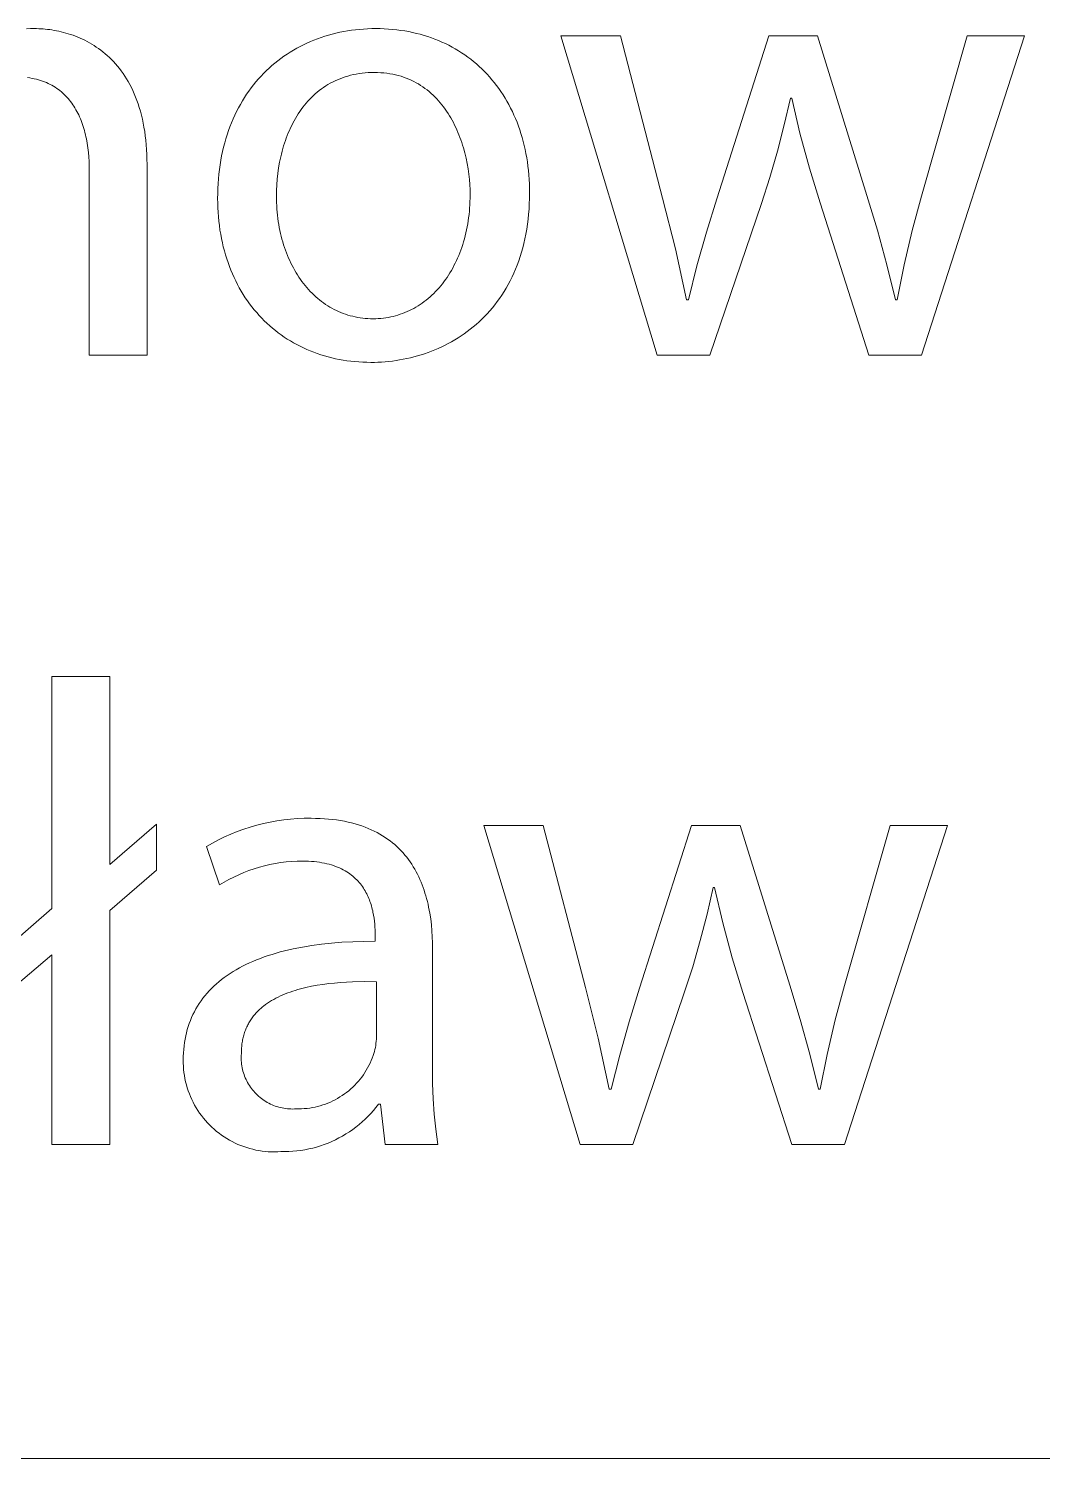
# Model space of a CAD drawing. Header units: millimetres. Extents: x -658 to 2773, y 81 to 2478.
# Drawn here: x 2138.3 to 2191.1, y 81.4 to 155.9 of the extents above; entities that cross this region are included whole.
import ezdxf

# ---------------------------------------------------------------- set-up
doc = ezdxf.new("R2010")
doc.units = ezdxf.units.MM
doc.header["$MEASUREMENT"] = 0
doc.layers.add('Domyślny', color=7, linetype='Continuous', true_color=0x000000)

msp = doc.modelspace()

# ---------------------------------------------------------------- linework, layer by layer
at = {"layer": 'Domyślny', "color": 18, "lineweight": 15, "true_color": 0x000000}
for p, q in [((2138.162, 155.885), (2138.369, 155.89)), ((2138.369, 155.89), (2138.577, 155.888)), ((2138.577, 155.888), (2138.686, 155.887)), ((2138.686, 155.887), (2138.796, 155.884)), ((2138.796, 155.884), (2138.908, 155.879)), ((2138.908, 155.879), (2139.021, 155.871)), ((2139.021, 155.871), (2139.136, 155.861)), ((2139.136, 155.861), (2139.252, 155.849)), ((2139.252, 155.849), (2139.37, 155.835)), ((2139.37, 155.835), (2139.488, 155.817)), ((2139.488, 155.817), (2139.608, 155.798)), ((2139.608, 155.798), (2139.728, 155.776)), ((2139.728, 155.776), (2139.849, 155.751)), ((2139.849, 155.751), (2139.971, 155.723)), ((2139.971, 155.723), (2140.093, 155.692)), ((2140.093, 155.692), (2140.215, 155.659)), ((2154.281, 155.653), (2154.48, 155.698)), ((2154.48, 155.698), (2154.681, 155.738)), ((2154.681, 155.738), (2154.884, 155.773)), ((2154.884, 155.773), (2155.089, 155.804)), ((2155.089, 155.804), (2155.296, 155.83)), ((2155.296, 155.83), (2155.504, 155.851)), ((2155.504, 155.851), (2155.714, 155.868)), ((2155.714, 155.868), (2155.926, 155.88)), ((2155.926, 155.88), (2156.139, 155.887)), ((2156.139, 155.887), (2156.353, 155.889)), ((2156.353, 155.889), (2156.576, 155.887)), ((2156.576, 155.887), (2156.797, 155.879)), ((2156.797, 155.879), (2157.015, 155.866)), ((2157.015, 155.866), (2157.23, 155.849)), ((2157.23, 155.849), (2157.444, 155.826)), ((2157.444, 155.826), (2157.654, 155.799)), ((2157.654, 155.799), (2157.863, 155.767)), ((2157.863, 155.767), (2158.069, 155.73)), ((2158.069, 155.73), (2158.272, 155.688)), ((2158.272, 155.688), (2158.472, 155.642)), ((2140.215, 155.659), (2140.338, 155.623)), ((2140.338, 155.623), (2140.461, 155.583)), ((2140.461, 155.583), (2140.585, 155.541)), ((2140.585, 155.541), (2140.708, 155.495)), ((2140.708, 155.495), (2140.831, 155.446)), ((2140.831, 155.446), (2140.954, 155.394)), ((2140.954, 155.394), (2141.076, 155.338)), ((2141.076, 155.338), (2141.198, 155.279)), ((2141.198, 155.279), (2141.32, 155.217)), ((2141.32, 155.217), (2141.44, 155.151)), ((2141.44, 155.151), (2141.56, 155.081)), ((2141.56, 155.081), (2141.679, 155.008)), ((2141.679, 155.008), (2141.797, 154.93)), ((2141.797, 154.93), (2141.914, 154.849)), ((2152.234, 154.868), (2152.408, 154.961)), ((2152.408, 154.961), (2152.585, 155.05)), ((2152.585, 155.05), (2152.764, 155.135)), ((2152.764, 155.135), (2152.945, 155.216)), ((2152.945, 155.216), (2153.129, 155.292)), ((2153.129, 155.292), (2153.315, 155.363)), ((2153.315, 155.363), (2153.504, 155.43)), ((2153.504, 155.43), (2153.695, 155.493)), ((2153.695, 155.493), (2153.888, 155.551)), ((2153.888, 155.551), (2154.083, 155.604)), ((2154.083, 155.604), (2154.281, 155.653)), ((2158.472, 155.642), (2158.67, 155.591)), ((2158.67, 155.591), (2158.866, 155.535)), ((2158.866, 155.535), (2159.058, 155.475)), ((2159.058, 155.475), (2159.248, 155.41)), ((2159.248, 155.41), (2159.435, 155.341)), ((2159.435, 155.341), (2159.619, 155.267)), ((2159.619, 155.267), (2159.8, 155.189)), ((2159.8, 155.189), (2159.979, 155.106)), ((2159.979, 155.106), (2160.154, 155.02)), ((2160.154, 155.02), (2160.327, 154.929)), ((2160.327, 154.929), (2160.496, 154.833)), ((2171.015, 138.885), (2166, 155.506)), ((2166, 155.506), (2169.095, 155.506)), ((2169.095, 155.506), (2171.289, 147.053)), ((2174.11, 147.03), (2176.818, 155.506)), ((2176.818, 155.506), (2179.354, 155.506)), ((2179.354, 155.506), (2181.936, 147.19)), ((2184.78, 147.167), (2187.156, 155.506)), ((2190.149, 155.506), (2184.78, 138.885)), ((2187.156, 155.506), (2190.149, 155.506)), ((2141.914, 154.849), (2142.03, 154.764)), ((2142.03, 154.764), (2142.144, 154.676)), ((2142.144, 154.676), (2142.257, 154.583)), ((2142.257, 154.583), (2142.368, 154.486)), ((2142.368, 154.486), (2142.478, 154.385)), ((2142.478, 154.385), (2142.586, 154.279)), ((2142.586, 154.279), (2142.692, 154.169)), ((2151.096, 154.093), (2151.25, 154.217)), ((2151.25, 154.217), (2151.407, 154.336)), ((2151.407, 154.336), (2151.567, 154.451)), ((2151.567, 154.451), (2151.729, 154.561)), ((2151.729, 154.561), (2151.895, 154.668)), ((2151.895, 154.668), (2152.063, 154.77)), ((2152.063, 154.77), (2152.234, 154.868)), ((2160.496, 154.833), (2160.662, 154.734)), ((2160.662, 154.734), (2160.826, 154.63)), ((2160.826, 154.63), (2160.986, 154.522)), ((2160.986, 154.522), (2161.143, 154.41)), ((2161.143, 154.41), (2161.296, 154.295)), ((2161.296, 154.295), (2161.447, 154.175)), ((2142.692, 154.169), (2142.795, 154.055)), ((2142.795, 154.055), (2142.897, 153.937)), ((2142.897, 153.937), (2142.997, 153.814)), ((2142.997, 153.814), (2143.094, 153.686)), ((2143.094, 153.686), (2143.189, 153.554)), ((2143.189, 153.554), (2143.281, 153.417)), ((2150.376, 153.415), (2150.513, 153.559)), ((2150.513, 153.559), (2150.654, 153.699)), ((2150.654, 153.699), (2150.798, 153.834)), ((2150.798, 153.834), (2150.946, 153.966)), ((2150.946, 153.966), (2151.096, 154.093)), ((2155.042, 153.457), (2154.9, 153.419)), ((2155.187, 153.491), (2155.042, 153.457)), ((2155.335, 153.52), (2155.187, 153.491)), ((2155.486, 153.546), (2155.335, 153.52)), ((2155.64, 153.567), (2155.486, 153.546)), ((2155.797, 153.583), (2155.64, 153.567)), ((2155.957, 153.595), (2155.797, 153.583)), ((2156.119, 153.602), (2155.957, 153.595)), ((2156.285, 153.604), (2156.119, 153.602)), ((2156.451, 153.602), (2156.285, 153.604)), ((2156.614, 153.594), (2156.451, 153.602)), ((2156.774, 153.581), (2156.614, 153.594)), ((2156.93, 153.564), (2156.774, 153.581)), ((2157.084, 153.541), (2156.93, 153.564)), ((2157.234, 153.514), (2157.084, 153.541)), ((2157.381, 153.482), (2157.234, 153.514)), ((2157.526, 153.446), (2157.381, 153.482)), ((2157.667, 153.405), (2157.526, 153.446)), ((2161.447, 154.175), (2161.594, 154.051)), ((2161.594, 154.051), (2161.737, 153.923)), ((2161.737, 153.923), (2161.878, 153.792)), ((2161.878, 153.792), (2162.015, 153.656)), ((2162.015, 153.656), (2162.148, 153.517)), ((2162.148, 153.517), (2162.278, 153.374)), ((2138.335, 153.317), (2138.217, 153.335)), ((2138.452, 153.297), (2138.335, 153.317)), ((2138.565, 153.274), (2138.452, 153.297)), ((2138.676, 153.248), (2138.565, 153.274)), ((2138.785, 153.218), (2138.676, 153.248)), ((2138.891, 153.186), (2138.785, 153.218)), ((2138.995, 153.151), (2138.891, 153.186)), ((2139.096, 153.114), (2138.995, 153.151)), ((2139.195, 153.074), (2139.096, 153.114)), ((2139.291, 153.03), (2139.195, 153.074)), ((2139.385, 152.985), (2139.291, 153.03)), ((2139.476, 152.936), (2139.385, 152.985)), ((2139.565, 152.886), (2139.476, 152.936)), ((2139.652, 152.832), (2139.565, 152.886)), ((2139.737, 152.776), (2139.652, 152.832)), ((2139.819, 152.718), (2139.737, 152.776)), ((2139.898, 152.657), (2139.819, 152.718)), ((2143.281, 153.417), (2143.37, 153.276)), ((2143.37, 153.276), (2143.457, 153.129)), ((2143.457, 153.129), (2143.541, 152.978)), ((2143.541, 152.978), (2143.621, 152.821)), ((2143.621, 152.821), (2143.699, 152.66)), ((2149.741, 152.635), (2149.86, 152.799)), ((2149.86, 152.799), (2149.984, 152.959)), ((2149.984, 152.959), (2150.111, 153.115)), ((2150.111, 153.115), (2150.241, 153.267)), ((2150.241, 153.267), (2150.376, 153.415)), ((2153.521, 152.745), (2153.413, 152.663)), ((2153.633, 152.824), (2153.521, 152.745)), ((2153.747, 152.9), (2153.633, 152.824)), ((2153.864, 152.972), (2153.747, 152.9)), ((2153.983, 153.041), (2153.864, 152.972)), ((2154.106, 153.106), (2153.983, 153.041)), ((2154.231, 153.168), (2154.106, 153.106)), ((2154.359, 153.226), (2154.231, 153.168)), ((2154.49, 153.28), (2154.359, 153.226)), ((2154.624, 153.33), (2154.49, 153.28)), ((2154.76, 153.376), (2154.624, 153.33)), ((2154.9, 153.419), (2154.76, 153.376)), ((2157.805, 153.36), (2157.667, 153.405)), ((2157.94, 153.31), (2157.805, 153.36)), ((2158.072, 153.257), (2157.94, 153.31)), ((2158.202, 153.199), (2158.072, 153.257)), ((2158.328, 153.138), (2158.202, 153.199)), ((2158.451, 153.073), (2158.328, 153.138)), ((2158.572, 153.004), (2158.451, 153.073)), ((2158.689, 152.931), (2158.572, 153.004)), ((2158.804, 152.855), (2158.689, 152.931)), ((2158.916, 152.775), (2158.804, 152.855)), ((2159.025, 152.692), (2158.916, 152.775)), ((2159.131, 152.606), (2159.025, 152.692)), ((2162.278, 153.374), (2162.405, 153.228)), ((2162.405, 153.228), (2162.527, 153.078)), ((2162.527, 153.078), (2162.647, 152.924)), ((2162.647, 152.924), (2162.762, 152.767)), ((2162.762, 152.767), (2162.874, 152.606)), ((2139.976, 152.594), (2139.898, 152.657)), ((2140.051, 152.528), (2139.976, 152.594)), ((2140.124, 152.461), (2140.051, 152.528)), ((2140.195, 152.391), (2140.124, 152.461)), ((2140.264, 152.318), (2140.195, 152.391)), ((2140.33, 152.244), (2140.264, 152.318)), ((2140.395, 152.167), (2140.33, 152.244)), ((2140.457, 152.089), (2140.395, 152.167)), ((2140.517, 152.008), (2140.457, 152.089)), ((2140.575, 151.925), (2140.517, 152.008)), ((2143.699, 152.66), (2143.774, 152.493)), ((2143.774, 152.493), (2143.845, 152.322)), ((2143.845, 152.322), (2143.912, 152.145)), ((2143.912, 152.145), (2143.976, 151.962)), ((2143.976, 151.962), (2144.037, 151.775)), ((2149.299, 151.939), (2149.404, 152.119)), ((2149.404, 152.119), (2149.512, 152.295)), ((2149.512, 152.295), (2149.624, 152.467)), ((2149.624, 152.467), (2149.741, 152.635)), ((2152.728, 152.002), (2152.641, 151.897)), ((2152.818, 152.105), (2152.728, 152.002)), ((2152.91, 152.205), (2152.818, 152.105)), ((2153.005, 152.303), (2152.91, 152.205)), ((2153.103, 152.397), (2153.005, 152.303)), ((2153.203, 152.489), (2153.103, 152.397)), ((2153.307, 152.577), (2153.203, 152.489)), ((2153.413, 152.663), (2153.307, 152.577)), ((2159.234, 152.516), (2159.131, 152.606)), ((2159.334, 152.424), (2159.234, 152.516)), ((2159.432, 152.328), (2159.334, 152.424)), ((2159.527, 152.23), (2159.432, 152.328)), ((2159.619, 152.129), (2159.527, 152.23)), ((2159.709, 152.026), (2159.619, 152.129)), ((2159.796, 151.919), (2159.709, 152.026)), ((2162.874, 152.606), (2162.982, 152.442)), ((2162.982, 152.442), (2163.087, 152.274)), ((2163.087, 152.274), (2163.187, 152.103)), ((2163.187, 152.103), (2163.284, 151.929)), ((2177.949, 152.274), (2177.631, 150.884)), ((2178.017, 152.274), (2177.949, 152.274)), ((2178.448, 150.437), (2178.017, 152.274)), ((2140.631, 151.841), (2140.575, 151.925)), ((2140.684, 151.754), (2140.631, 151.841)), ((2140.736, 151.666), (2140.684, 151.754)), ((2140.786, 151.575), (2140.736, 151.666)), ((2140.834, 151.483), (2140.786, 151.575)), ((2140.879, 151.389), (2140.834, 151.483)), ((2140.923, 151.294), (2140.879, 151.389)), ((2140.965, 151.197), (2140.923, 151.294)), ((2144.037, 151.775), (2144.093, 151.582)), ((2144.093, 151.582), (2144.146, 151.383)), ((2144.146, 151.383), (2144.195, 151.179)), ((2148.922, 151.182), (2149.01, 151.377)), ((2149.01, 151.377), (2149.102, 151.568)), ((2149.102, 151.568), (2149.199, 151.756)), ((2149.199, 151.756), (2149.299, 151.939)), ((2152.173, 151.213), (2152.104, 151.091)), ((2152.245, 151.333), (2152.173, 151.213)), ((2152.319, 151.45), (2152.245, 151.333)), ((2152.395, 151.565), (2152.319, 151.45)), ((2152.474, 151.678), (2152.395, 151.565)), ((2152.556, 151.789), (2152.474, 151.678)), ((2152.641, 151.897), (2152.556, 151.789)), ((2159.88, 151.811), (2159.796, 151.919)), ((2159.961, 151.7), (2159.88, 151.811)), ((2160.04, 151.586), (2159.961, 151.7)), ((2160.116, 151.471), (2160.04, 151.586)), ((2160.19, 151.354), (2160.116, 151.471)), ((2160.261, 151.234), (2160.19, 151.354)), ((2160.329, 151.113), (2160.261, 151.234)), ((2163.284, 151.929), (2163.377, 151.751)), ((2163.377, 151.751), (2163.466, 151.57)), ((2163.466, 151.57), (2163.551, 151.386)), ((2163.551, 151.386), (2163.632, 151.198)), ((2141.005, 151.098), (2140.965, 151.197)), ((2141.043, 150.997), (2141.005, 151.098)), ((2141.079, 150.895), (2141.043, 150.997)), ((2141.113, 150.791), (2141.079, 150.895)), ((2141.145, 150.686), (2141.113, 150.791)), ((2141.176, 150.58), (2141.145, 150.686)), ((2141.205, 150.472), (2141.176, 150.58)), ((2141.231, 150.363), (2141.205, 150.472)), ((2144.195, 151.179), (2144.239, 150.969)), ((2144.239, 150.969), (2144.28, 150.754)), ((2144.28, 150.754), (2144.316, 150.533)), ((2144.316, 150.533), (2144.347, 150.306)), ((2148.612, 150.364), (2148.683, 150.574)), ((2148.683, 150.574), (2148.758, 150.781)), ((2148.758, 150.781), (2148.838, 150.983)), ((2148.838, 150.983), (2148.922, 151.182)), ((2151.798, 150.455), (2151.745, 150.322)), ((2151.854, 150.586), (2151.798, 150.455)), ((2151.913, 150.715), (2151.854, 150.586)), ((2151.974, 150.842), (2151.913, 150.715)), ((2152.038, 150.968), (2151.974, 150.842)), ((2152.104, 151.091), (2152.038, 150.968)), ((2160.395, 150.99), (2160.329, 151.113)), ((2160.458, 150.865), (2160.395, 150.99)), ((2160.519, 150.739), (2160.458, 150.865)), ((2160.577, 150.611), (2160.519, 150.739)), ((2160.633, 150.482), (2160.577, 150.611)), ((2160.686, 150.351), (2160.633, 150.482)), ((2163.632, 151.198), (2163.709, 151.008)), ((2163.709, 151.008), (2163.782, 150.814)), ((2163.782, 150.814), (2163.85, 150.618)), ((2163.85, 150.618), (2163.915, 150.418)), ((2177.631, 150.884), (2177.273, 149.505)), ((2141.257, 150.252), (2141.231, 150.363)), ((2141.28, 150.14), (2141.257, 150.252)), ((2141.321, 149.913), (2141.28, 150.14)), ((2141.356, 149.681), (2141.321, 149.913)), ((2144.347, 150.306), (2144.374, 150.073)), ((2144.374, 150.073), (2144.397, 149.834)), ((2144.397, 149.834), (2144.414, 149.589)), ((2148.374, 149.488), (2148.426, 149.712)), ((2148.426, 149.712), (2148.484, 149.933)), ((2148.484, 149.933), (2148.545, 150.151)), ((2148.545, 150.151), (2148.612, 150.364)), ((2151.555, 149.778), (2151.514, 149.639)), ((2151.599, 149.916), (2151.555, 149.778)), ((2151.645, 150.053), (2151.599, 149.916)), ((2151.694, 150.188), (2151.645, 150.053)), ((2151.745, 150.322), (2151.694, 150.188)), ((2160.736, 150.22), (2160.686, 150.351)), ((2160.785, 150.087), (2160.736, 150.22)), ((2160.831, 149.954), (2160.785, 150.087)), ((2160.874, 149.819), (2160.831, 149.954)), ((2160.915, 149.684), (2160.874, 149.819)), ((2163.915, 150.418), (2163.975, 150.216)), ((2163.975, 150.216), (2164.032, 150.01)), ((2164.032, 150.01), (2164.084, 149.802)), ((2164.084, 149.802), (2164.131, 149.591)), ((2178.939, 148.616), (2178.448, 150.437)), ((2141.384, 149.444), (2141.356, 149.681)), ((2141.406, 149.204), (2141.384, 149.444)), ((2141.421, 148.96), (2141.406, 149.204)), ((2144.414, 149.589), (2144.427, 149.338)), ((2144.427, 149.338), (2144.435, 149.08)), ((2144.435, 149.08), (2144.437, 148.817)), ((2148.244, 148.792), (2148.283, 149.028)), ((2148.283, 149.028), (2148.326, 149.259)), ((2148.326, 149.259), (2148.374, 149.488)), ((2151.405, 149.214), (2151.344, 148.927)), ((2151.439, 149.357), (2151.405, 149.214)), ((2151.475, 149.498), (2151.439, 149.357)), ((2151.514, 149.639), (2151.475, 149.498)), ((2160.99, 149.412), (2160.915, 149.684)), ((2161.056, 149.137), (2160.99, 149.412)), ((2161.112, 148.862), (2161.056, 149.137)), ((2164.131, 149.591), (2164.174, 149.377)), ((2164.174, 149.377), (2164.213, 149.16)), ((2164.213, 149.16), (2164.248, 148.941)), ((2177.273, 149.505), (2176.876, 148.136)), ((2141.43, 148.713), (2141.421, 148.96)), ((2141.433, 148.463), (2141.43, 148.713)), ((2141.433, 138.878), (2141.433, 148.463)), ((2144.437, 148.817), (2144.437, 138.878)), ((2148.159, 148.065), (2148.182, 148.311)), ((2148.182, 148.311), (2148.211, 148.553)), ((2148.211, 148.553), (2148.244, 148.792)), ((2151.252, 148.344), (2151.22, 148.049)), ((2151.293, 148.636), (2151.252, 148.344)), ((2151.344, 148.927), (2151.293, 148.636)), ((2161.16, 148.586), (2161.112, 148.862)), ((2161.198, 148.311), (2161.16, 148.586)), ((2161.228, 148.037), (2161.198, 148.311)), ((2164.248, 148.941), (2164.278, 148.719)), ((2164.278, 148.719), (2164.303, 148.494)), ((2164.303, 148.494), (2164.324, 148.267)), ((2164.324, 148.267), (2164.34, 148.037)), ((2179.491, 146.813), (2178.939, 148.616)), ((2148.12, 147.307), (2148.128, 147.563)), ((2148.128, 147.563), (2148.141, 147.816)), ((2148.141, 147.816), (2148.159, 148.065)), ((2151.197, 147.753), (2151.183, 147.457)), ((2151.22, 148.049), (2151.197, 147.753)), ((2161.249, 147.765), (2161.228, 148.037)), ((2161.262, 147.496), (2161.249, 147.765)), ((2161.266, 147.23), (2161.262, 147.496)), ((2164.34, 148.037), (2164.352, 147.805)), ((2164.352, 147.805), (2164.359, 147.57)), ((2164.359, 147.57), (2164.361, 147.333)), ((2176.876, 148.136), (2176.441, 146.779)), ((2148.117, 147.047), (2148.12, 147.307)), ((2148.12, 146.803), (2148.117, 147.047)), ((2148.127, 146.561), (2148.12, 146.803)), ((2151.183, 147.457), (2151.179, 147.161)), ((2151.179, 147.161), (2151.18, 146.992)), ((2151.18, 146.992), (2151.185, 146.823)), ((2151.185, 146.823), (2151.192, 146.657)), ((2161.251, 146.71), (2161.259, 146.882)), ((2161.259, 146.882), (2161.264, 147.055)), ((2161.264, 147.055), (2161.266, 147.23)), ((2164.349, 146.767), (2164.334, 146.491)), ((2164.358, 147.047), (2164.349, 146.767)), ((2164.361, 147.333), (2164.358, 147.047)), ((2171.289, 147.053), (2171.957, 144.419)), ((2173.574, 145.287), (2174.11, 147.03)), ((2176.441, 146.779), (2173.756, 138.885)), ((2182.038, 138.885), (2179.491, 146.813)), ((2181.936, 147.19), (2182.48, 145.395)), ((2184.298, 145.38), (2184.78, 147.167)), ((2148.14, 146.323), (2148.127, 146.561)), ((2148.157, 146.087), (2148.14, 146.323)), ((2148.179, 145.854), (2148.157, 146.087)), ((2151.192, 146.657), (2151.203, 146.491)), ((2151.203, 146.491), (2151.216, 146.327)), ((2151.216, 146.327), (2151.233, 146.164)), ((2151.233, 146.164), (2151.252, 146.003)), ((2151.252, 146.003), (2151.274, 145.844)), ((2161.167, 145.877), (2161.19, 146.04)), ((2161.19, 146.04), (2161.21, 146.205)), ((2161.21, 146.205), (2161.227, 146.372)), ((2161.227, 146.372), (2161.241, 146.54)), ((2161.241, 146.54), (2161.251, 146.71)), ((2164.313, 146.221), (2164.286, 145.955)), ((2164.334, 146.491), (2164.313, 146.221)), ((2148.206, 145.625), (2148.179, 145.854)), ((2148.238, 145.398), (2148.206, 145.625)), ((2148.275, 145.175), (2148.238, 145.398)), ((2151.274, 145.844), (2151.299, 145.686)), ((2151.299, 145.686), (2151.327, 145.53)), ((2151.327, 145.53), (2151.358, 145.376)), ((2151.358, 145.376), (2151.391, 145.223)), ((2161.009, 145.089), (2161.046, 145.243)), ((2161.046, 145.243), (2161.081, 145.399)), ((2161.081, 145.399), (2161.112, 145.556)), ((2161.112, 145.556), (2161.141, 145.716)), ((2161.141, 145.716), (2161.167, 145.877)), ((2164.214, 145.439), (2164.171, 145.189)), ((2164.253, 145.695), (2164.214, 145.439)), ((2164.286, 145.955), (2164.253, 145.695)), ((2173.083, 143.532), (2173.574, 145.287)), ((2182.48, 145.395), (2182.975, 143.586)), ((2183.876, 143.578), (2184.298, 145.38)), ((2148.316, 144.954), (2148.275, 145.175)), ((2148.361, 144.737), (2148.316, 144.954)), ((2148.411, 144.523), (2148.361, 144.737)), ((2148.466, 144.312), (2148.411, 144.523)), ((2151.391, 145.223), (2151.427, 145.072)), ((2151.427, 145.072), (2151.466, 144.923)), ((2151.466, 144.923), (2151.507, 144.776)), ((2151.507, 144.776), (2151.551, 144.631)), ((2151.551, 144.631), (2151.598, 144.488)), ((2160.783, 144.352), (2160.834, 144.495)), ((2160.834, 144.495), (2160.882, 144.641)), ((2160.882, 144.641), (2160.927, 144.788)), ((2160.927, 144.788), (2160.969, 144.938)), ((2160.969, 144.938), (2161.009, 145.089)), ((2164.067, 144.702), (2164.007, 144.467)), ((2164.121, 144.943), (2164.067, 144.702)), ((2164.171, 145.189), (2164.121, 144.943)), ((2148.525, 144.104), (2148.466, 144.312)), ((2148.589, 143.899), (2148.525, 144.104)), ((2148.656, 143.698), (2148.589, 143.899)), ((2151.598, 144.488), (2151.647, 144.347)), ((2151.647, 144.347), (2151.699, 144.208)), ((2151.699, 144.208), (2151.753, 144.071)), ((2151.753, 144.071), (2151.81, 143.936)), ((2151.81, 143.936), (2151.869, 143.803)), ((2151.869, 143.803), (2151.931, 143.673)), ((2160.493, 143.67), (2160.556, 143.802)), ((2160.556, 143.802), (2160.616, 143.936)), ((2160.616, 143.936), (2160.674, 144.073)), ((2160.674, 144.073), (2160.73, 144.211)), ((2160.73, 144.211), (2160.783, 144.352)), ((2163.797, 143.788), (2163.717, 143.572)), ((2163.872, 144.01), (2163.797, 143.788)), ((2163.942, 144.236), (2163.872, 144.01)), ((2164.007, 144.467), (2163.942, 144.236)), ((2171.957, 144.419), (2172.534, 141.764)), ((2148.728, 143.5), (2148.656, 143.698)), ((2148.804, 143.305), (2148.728, 143.5)), ((2148.885, 143.114), (2148.804, 143.305)), ((2148.969, 142.926), (2148.885, 143.114)), ((2151.931, 143.673), (2151.995, 143.544)), ((2151.995, 143.544), (2152.062, 143.419)), ((2152.062, 143.419), (2152.131, 143.295)), ((2152.131, 143.295), (2152.202, 143.174)), ((2152.202, 143.174), (2152.276, 143.055)), ((2152.276, 143.055), (2152.351, 142.939)), ((2160.065, 142.932), (2160.142, 143.049)), ((2160.142, 143.049), (2160.217, 143.168)), ((2160.217, 143.168), (2160.289, 143.29)), ((2160.289, 143.29), (2160.359, 143.414)), ((2160.359, 143.414), (2160.427, 143.541)), ((2160.427, 143.541), (2160.493, 143.67)), ((2163.544, 143.153), (2163.451, 142.951)), ((2163.633, 143.36), (2163.544, 143.153)), ((2163.717, 143.572), (2163.633, 143.36)), ((2172.637, 141.764), (2173.083, 143.532)), ((2182.975, 143.586), (2183.421, 141.764)), ((2183.512, 141.764), (2183.876, 143.578)), ((2149.057, 142.742), (2148.969, 142.926)), ((2149.15, 142.561), (2149.057, 142.742)), ((2149.246, 142.384), (2149.15, 142.561)), ((2149.346, 142.21), (2149.246, 142.384)), ((2152.351, 142.939), (2152.429, 142.826)), ((2152.429, 142.826), (2152.51, 142.715)), ((2152.51, 142.715), (2152.592, 142.606)), ((2152.592, 142.606), (2152.677, 142.5)), ((2152.677, 142.5), (2152.764, 142.397)), ((2152.764, 142.397), (2152.852, 142.297)), ((2152.852, 142.297), (2152.943, 142.2)), ((2159.466, 142.191), (2159.557, 142.288)), ((2159.557, 142.288), (2159.647, 142.388)), ((2159.647, 142.388), (2159.735, 142.492)), ((2159.735, 142.492), (2159.821, 142.598)), ((2159.821, 142.598), (2159.904, 142.706)), ((2159.904, 142.706), (2159.986, 142.818)), ((2159.986, 142.818), (2160.065, 142.932)), ((2163.145, 142.373), (2163.034, 142.19)), ((2163.251, 142.561), (2163.145, 142.373)), ((2163.353, 142.754), (2163.251, 142.561)), ((2163.451, 142.951), (2163.353, 142.754)), ((2149.45, 142.039), (2149.346, 142.21)), ((2149.558, 141.873), (2149.45, 142.039)), ((2149.669, 141.709), (2149.558, 141.873)), ((2149.784, 141.55), (2149.669, 141.709)), ((2149.903, 141.394), (2149.784, 141.55)), ((2152.943, 142.2), (2153.036, 142.105)), ((2153.036, 142.105), (2153.131, 142.013)), ((2153.131, 142.013), (2153.228, 141.924)), ((2153.228, 141.924), (2153.327, 141.838)), ((2153.327, 141.838), (2153.428, 141.755)), ((2153.428, 141.755), (2153.531, 141.675)), ((2153.531, 141.675), (2153.635, 141.599)), ((2153.635, 141.599), (2153.742, 141.525)), ((2153.742, 141.525), (2153.85, 141.454)), ((2158.555, 141.448), (2158.663, 141.518)), ((2158.663, 141.518), (2158.77, 141.591)), ((2158.77, 141.591), (2158.875, 141.668)), ((2158.875, 141.668), (2158.978, 141.747)), ((2158.978, 141.747), (2159.079, 141.83)), ((2159.079, 141.83), (2159.179, 141.916)), ((2159.179, 141.916), (2159.276, 142.004)), ((2159.276, 142.004), (2159.372, 142.096)), ((2159.372, 142.096), (2159.466, 142.191)), ((2162.68, 141.669), (2162.554, 141.504)), ((2162.802, 141.838), (2162.68, 141.669)), ((2162.92, 142.012), (2162.802, 141.838)), ((2163.034, 142.19), (2162.92, 142.012)), ((2172.534, 141.764), (2172.637, 141.764)), ((2183.421, 141.764), (2183.512, 141.764)), ((2150.025, 141.242), (2149.903, 141.394)), ((2150.15, 141.094), (2150.025, 141.242)), ((2150.279, 140.949), (2150.15, 141.094)), ((2150.412, 140.808), (2150.279, 140.949)), ((2150.547, 140.672), (2150.412, 140.808)), ((2153.85, 141.454), (2153.96, 141.387)), ((2153.96, 141.387), (2154.072, 141.323)), ((2154.072, 141.323), (2154.186, 141.263)), ((2154.186, 141.263), (2154.301, 141.205)), ((2154.301, 141.205), (2154.418, 141.151)), ((2154.418, 141.151), (2154.537, 141.101)), ((2154.537, 141.101), (2154.657, 141.054)), ((2154.657, 141.054), (2154.779, 141.01)), ((2154.779, 141.01), (2154.902, 140.97)), ((2154.902, 140.97), (2155.027, 140.934)), ((2155.027, 140.934), (2155.154, 140.901)), ((2155.154, 140.901), (2155.282, 140.872)), ((2155.282, 140.872), (2155.411, 140.847)), ((2155.411, 140.847), (2155.542, 140.825)), ((2155.542, 140.825), (2155.674, 140.807)), ((2155.674, 140.807), (2155.808, 140.794)), ((2155.808, 140.794), (2155.943, 140.784)), ((2155.943, 140.784), (2156.079, 140.778)), ((2156.079, 140.778), (2156.216, 140.776)), ((2156.216, 140.776), (2156.351, 140.778)), ((2156.351, 140.778), (2156.484, 140.783)), ((2156.484, 140.783), (2156.616, 140.793)), ((2156.616, 140.793), (2156.747, 140.807)), ((2156.747, 140.807), (2156.877, 140.824)), ((2156.877, 140.824), (2157.006, 140.846)), ((2157.006, 140.846), (2157.134, 140.871)), ((2157.134, 140.871), (2157.26, 140.899)), ((2157.26, 140.899), (2157.385, 140.932)), ((2157.385, 140.932), (2157.508, 140.968)), ((2157.508, 140.968), (2157.631, 141.007)), ((2157.631, 141.007), (2157.751, 141.05)), ((2157.751, 141.05), (2157.871, 141.097)), ((2157.871, 141.097), (2157.989, 141.147)), ((2157.989, 141.147), (2158.105, 141.2)), ((2158.105, 141.2), (2158.22, 141.257)), ((2158.22, 141.257), (2158.333, 141.317)), ((2158.333, 141.317), (2158.445, 141.381)), ((2158.445, 141.381), (2158.555, 141.448)), ((2162.017, 140.892), (2161.875, 140.75)), ((2162.157, 141.038), (2162.017, 140.892)), ((2162.293, 141.189), (2162.157, 141.038)), ((2162.425, 141.344), (2162.293, 141.189)), ((2162.554, 141.504), (2162.425, 141.344)), ((2150.686, 140.538), (2150.547, 140.672)), ((2150.828, 140.409), (2150.686, 140.538)), ((2150.974, 140.284), (2150.828, 140.409)), ((2151.122, 140.163), (2150.974, 140.284)), ((2151.273, 140.046), (2151.122, 140.163)), ((2151.428, 139.933), (2151.273, 140.046)), ((2161.12, 140.109), (2160.961, 139.994)), ((2161.276, 140.228), (2161.12, 140.109)), ((2161.43, 140.352), (2161.276, 140.228)), ((2161.581, 140.48), (2161.43, 140.352)), ((2161.73, 140.613), (2161.581, 140.48)), ((2161.875, 140.75), (2161.73, 140.613)), ((2151.585, 139.823), (2151.428, 139.933)), ((2151.745, 139.718), (2151.585, 139.823)), ((2151.908, 139.617), (2151.745, 139.718)), ((2152.073, 139.521), (2151.908, 139.617)), ((2152.242, 139.428), (2152.073, 139.521)), ((2152.413, 139.34), (2152.242, 139.428)), ((2152.586, 139.255), (2152.413, 139.34)), ((2159.786, 139.312), (2159.61, 139.232)), ((2159.96, 139.397), (2159.786, 139.312)), ((2160.132, 139.485), (2159.96, 139.397)), ((2160.302, 139.578), (2160.132, 139.485)), ((2160.47, 139.676), (2160.302, 139.578)), ((2160.636, 139.777), (2160.47, 139.676)), ((2160.799, 139.884), (2160.636, 139.777)), ((2160.961, 139.994), (2160.799, 139.884)), ((2144.437, 138.878), (2141.433, 138.878)), ((2152.763, 139.176), (2152.586, 139.255)), ((2152.941, 139.1), (2152.763, 139.176)), ((2153.122, 139.029), (2152.941, 139.1)), ((2153.306, 138.962), (2153.122, 139.029)), ((2153.491, 138.9), (2153.306, 138.962)), ((2153.679, 138.842), (2153.491, 138.9)), ((2153.869, 138.788), (2153.679, 138.842)), ((2154.062, 138.739), (2153.869, 138.788)), ((2154.256, 138.694), (2154.062, 138.739)), ((2154.453, 138.654), (2154.256, 138.694)), ((2154.651, 138.619), (2154.453, 138.654)), ((2154.851, 138.588), (2154.651, 138.619)), ((2155.054, 138.562), (2154.851, 138.588)), ((2155.258, 138.541), (2155.054, 138.562)), ((2155.463, 138.524), (2155.258, 138.541)), ((2157.033, 138.552), (2156.844, 138.534)), ((2157.221, 138.574), (2157.033, 138.552)), ((2157.41, 138.6), (2157.221, 138.574)), ((2157.597, 138.63), (2157.41, 138.6)), ((2157.785, 138.664), (2157.597, 138.63)), ((2157.971, 138.702), (2157.785, 138.664)), ((2158.158, 138.744), (2157.971, 138.702)), ((2158.343, 138.791), (2158.158, 138.744)), ((2158.527, 138.841), (2158.343, 138.791)), ((2158.711, 138.896), (2158.527, 138.841)), ((2158.893, 138.955), (2158.711, 138.896)), ((2159.075, 139.018), (2158.893, 138.955)), ((2159.255, 139.085), (2159.075, 139.018)), ((2159.433, 139.157), (2159.255, 139.085)), ((2159.61, 139.232), (2159.433, 139.157)), ((2173.756, 138.885), (2171.015, 138.885)), ((2184.78, 138.885), (2182.038, 138.885)), ((2155.671, 138.512), (2155.463, 138.524)), ((2155.88, 138.505), (2155.671, 138.512)), ((2156.091, 138.502), (2155.88, 138.505)), ((2156.279, 138.504), (2156.091, 138.502)), ((2156.467, 138.51), (2156.279, 138.504)), ((2156.656, 138.52), (2156.467, 138.51)), ((2156.844, 138.534), (2156.656, 138.52)), ((2139.476, 110.055), (2139.476, 122.141)), ((2139.476, 122.141), (2142.503, 122.141)), ((2142.503, 122.141), (2142.503, 112.351)), ((2151.558, 114.673), (2151.914, 114.711)), ((2151.914, 114.711), (2152.27, 114.737)), ((2152.27, 114.737), (2152.627, 114.751)), ((2152.627, 114.751), (2152.985, 114.752)), ((2152.985, 114.752), (2153.22, 114.75)), ((2153.22, 114.75), (2153.45, 114.742)), ((2153.45, 114.742), (2153.674, 114.73)), ((2153.674, 114.73), (2153.893, 114.713)), ((2153.893, 114.713), (2154.107, 114.691)), ((2142.503, 112.351), (2144.937, 114.453)), ((2144.937, 114.453), (2144.937, 112.043)), ((2148.807, 113.929), (2149.139, 114.063)), ((2149.139, 114.063), (2149.474, 114.186)), ((2149.474, 114.186), (2149.814, 114.297)), ((2149.814, 114.297), (2150.157, 114.396)), ((2150.157, 114.396), (2150.504, 114.484)), ((2150.504, 114.484), (2150.853, 114.559)), ((2150.853, 114.559), (2151.205, 114.622)), ((2151.205, 114.622), (2151.558, 114.673)), ((2154.107, 114.691), (2154.315, 114.664)), ((2154.315, 114.664), (2154.518, 114.633)), ((2154.518, 114.633), (2154.716, 114.597)), ((2154.716, 114.597), (2154.909, 114.556)), ((2154.909, 114.556), (2155.096, 114.512)), ((2155.096, 114.512), (2155.279, 114.463)), ((2155.279, 114.463), (2155.456, 114.41)), ((2155.456, 114.41), (2155.629, 114.353)), ((2155.629, 114.353), (2155.797, 114.292)), ((2155.797, 114.292), (2155.96, 114.227)), ((2155.96, 114.227), (2156.118, 114.158)), ((2156.118, 114.158), (2156.272, 114.085)), ((2156.272, 114.085), (2156.421, 114.009)), ((2156.421, 114.009), (2156.565, 113.929)), ((2166.998, 97.763), (2161.983, 114.385)), ((2161.983, 114.385), (2165.079, 114.385)), ((2165.079, 114.385), (2167.272, 105.931)), ((2170.094, 105.897), (2172.801, 114.385)), ((2172.801, 114.385), (2175.337, 114.385)), ((2175.337, 114.385), (2177.919, 106.057)), ((2180.764, 106.045), (2183.14, 114.385)), ((2186.133, 114.385), (2180.764, 97.763)), ((2183.14, 114.385), (2186.133, 114.385)), ((2147.536, 113.279), (2147.845, 113.458)), ((2148.21, 111.28), (2147.536, 113.279)), ((2147.845, 113.458), (2148.16, 113.626)), ((2148.16, 113.626), (2148.481, 113.783)), ((2148.481, 113.783), (2148.807, 113.929)), ((2156.565, 113.929), (2156.705, 113.845)), ((2156.705, 113.845), (2156.841, 113.759)), ((2156.841, 113.759), (2156.972, 113.668)), ((2156.972, 113.668), (2157.098, 113.575)), ((2157.098, 113.575), (2157.221, 113.478)), ((2157.221, 113.478), (2157.339, 113.379)), ((2157.339, 113.379), (2157.454, 113.276)), ((2157.454, 113.276), (2157.564, 113.17)), ((2151.685, 112.478), (2151.402, 112.442)), ((2151.969, 112.503), (2151.685, 112.478)), ((2152.254, 112.519), (2151.969, 112.503)), ((2152.539, 112.525), (2152.254, 112.519)), ((2152.696, 112.523), (2152.539, 112.525)), ((2152.849, 112.518), (2152.696, 112.523)), ((2152.998, 112.509), (2152.849, 112.518)), ((2153.143, 112.497), (2152.998, 112.509)), ((2153.283, 112.481), (2153.143, 112.497)), ((2153.419, 112.463), (2153.283, 112.481)), ((2157.564, 113.17), (2157.67, 113.062)), ((2157.67, 113.062), (2157.772, 112.95)), ((2157.772, 112.95), (2157.87, 112.836)), ((2157.87, 112.836), (2157.965, 112.72)), ((2157.965, 112.72), (2158.055, 112.6)), ((2158.055, 112.6), (2158.142, 112.479)), ((2158.142, 112.479), (2158.225, 112.355)), ((2144.937, 112.043), (2142.503, 109.941)), ((2149.216, 111.814), (2148.958, 111.693)), ((2149.479, 111.925), (2149.216, 111.814)), ((2149.745, 112.027), (2149.479, 111.925)), ((2150.015, 112.12), (2149.745, 112.027)), ((2150.288, 112.204), (2150.015, 112.12)), ((2150.563, 112.278), (2150.288, 112.204)), ((2150.841, 112.342), (2150.563, 112.278)), ((2151.121, 112.397), (2150.841, 112.342)), ((2151.402, 112.442), (2151.121, 112.397)), ((2153.551, 112.441), (2153.419, 112.463)), ((2153.679, 112.416), (2153.551, 112.441)), ((2153.803, 112.388), (2153.679, 112.416)), ((2153.923, 112.358), (2153.803, 112.388)), ((2154.04, 112.324), (2153.923, 112.358)), ((2154.152, 112.288), (2154.04, 112.324)), ((2154.261, 112.249), (2154.152, 112.288)), ((2154.366, 112.208), (2154.261, 112.249)), ((2154.468, 112.164), (2154.366, 112.208)), ((2154.566, 112.118), (2154.468, 112.164)), ((2154.661, 112.069), (2154.566, 112.118)), ((2154.752, 112.018), (2154.661, 112.069)), ((2154.84, 111.965), (2154.752, 112.018)), ((2154.925, 111.91), (2154.84, 111.965)), ((2155.006, 111.853), (2154.925, 111.91)), ((2155.084, 111.794), (2155.006, 111.853)), ((2155.159, 111.734), (2155.084, 111.794)), ((2155.232, 111.671), (2155.159, 111.734)), ((2158.225, 112.355), (2158.305, 112.229)), ((2158.305, 112.229), (2158.381, 112.1)), ((2158.381, 112.1), (2158.454, 111.97)), ((2158.454, 111.97), (2158.523, 111.838)), ((2158.523, 111.838), (2158.589, 111.703)), ((2148.454, 111.426), (2148.21, 111.28)), ((2148.704, 111.564), (2148.454, 111.426)), ((2148.958, 111.693), (2148.704, 111.564)), ((2155.301, 111.607), (2155.232, 111.671)), ((2155.367, 111.541), (2155.301, 111.607)), ((2155.43, 111.474), (2155.367, 111.541)), ((2155.491, 111.405), (2155.43, 111.474)), ((2155.549, 111.335), (2155.491, 111.405)), ((2155.604, 111.264), (2155.549, 111.335)), ((2155.656, 111.192), (2155.604, 111.264)), ((2155.706, 111.118), (2155.656, 111.192)), ((2155.754, 111.044), (2155.706, 111.118)), ((2155.799, 110.968), (2155.754, 111.044)), ((2158.589, 111.703), (2158.651, 111.567)), ((2158.651, 111.567), (2158.711, 111.429)), ((2158.711, 111.429), (2158.767, 111.289)), ((2158.767, 111.289), (2158.82, 111.148)), ((2158.82, 111.148), (2158.869, 111.005)), ((2158.869, 111.005), (2158.916, 110.861)), ((2173.932, 111.152), (2173.614, 109.762)), ((2174.001, 111.152), (2173.932, 111.152)), ((2174.43, 109.311), (2174.001, 111.152)), ((2155.842, 110.892), (2155.799, 110.968)), ((2155.882, 110.815), (2155.842, 110.892)), ((2155.92, 110.737), (2155.882, 110.815)), ((2155.956, 110.659), (2155.92, 110.737)), ((2155.99, 110.58), (2155.956, 110.659)), ((2156.022, 110.501), (2155.99, 110.58)), ((2156.051, 110.421), (2156.022, 110.501)), ((2156.079, 110.341), (2156.051, 110.421)), ((2156.105, 110.261), (2156.079, 110.341)), ((2156.129, 110.18), (2156.105, 110.261)), ((2158.916, 110.861), (2158.96, 110.715)), ((2158.96, 110.715), (2159.001, 110.568)), ((2159.001, 110.568), (2159.039, 110.42)), ((2159.039, 110.42), (2159.075, 110.271)), ((2159.075, 110.271), (2159.107, 110.12)), ((2137.146, 108.022), (2139.476, 110.055)), ((2142.503, 109.941), (2142.503, 97.763)), ((2156.151, 110.1), (2156.129, 110.18)), ((2156.172, 110.02), (2156.151, 110.1)), ((2156.191, 109.94), (2156.172, 110.02)), ((2156.208, 109.86), (2156.191, 109.94)), ((2156.238, 109.701), (2156.208, 109.86)), ((2156.263, 109.544), (2156.238, 109.701)), ((2156.283, 109.389), (2156.263, 109.544)), ((2159.107, 110.12), (2159.137, 109.969)), ((2159.137, 109.969), (2159.165, 109.817)), ((2159.165, 109.817), (2159.212, 109.511)), ((2159.212, 109.511), (2159.25, 109.202)), ((2173.614, 109.762), (2173.257, 108.383)), ((2156.297, 109.237), (2156.283, 109.389)), ((2156.308, 109.089), (2156.297, 109.237)), ((2156.315, 108.946), (2156.308, 109.089)), ((2156.319, 108.808), (2156.315, 108.946)), ((2156.32, 108.675), (2156.319, 108.808)), ((2159.25, 109.202), (2159.278, 108.891)), ((2159.278, 108.891), (2159.298, 108.579)), ((2174.921, 107.487), (2174.43, 109.311)), ((2152.055, 107.952), (2152.528, 108.045)), ((2152.528, 108.045), (2153.018, 108.125)), ((2153.018, 108.125), (2153.526, 108.194)), ((2153.526, 108.194), (2154.051, 108.249)), ((2154.051, 108.249), (2154.593, 108.292)), ((2154.593, 108.292), (2155.152, 108.322)), ((2155.152, 108.322), (2155.728, 108.339)), ((2155.728, 108.339), (2156.32, 108.344)), ((2156.32, 108.344), (2156.32, 108.675)), ((2159.298, 108.579), (2159.31, 108.267)), ((2159.31, 108.267), (2159.313, 107.955)), ((2173.257, 108.383), (2172.86, 107.014)), ((2139.476, 107.645), (2137.146, 105.657)), ((2139.476, 97.763), (2139.476, 107.645)), ((2149.773, 107.219), (2149.958, 107.301)), ((2149.958, 107.301), (2150.147, 107.38)), ((2150.147, 107.38), (2150.341, 107.456)), ((2150.341, 107.456), (2150.54, 107.528)), ((2150.54, 107.528), (2150.743, 107.598)), ((2150.743, 107.598), (2150.95, 107.665)), ((2150.95, 107.665), (2151.162, 107.728)), ((2151.162, 107.728), (2151.379, 107.789)), ((2151.379, 107.789), (2151.6, 107.846)), ((2151.6, 107.846), (2152.055, 107.952)), ((2159.313, 107.955), (2159.313, 101.729)), ((2175.474, 105.68), (2174.921, 107.487)), ((2148.463, 106.458), (2148.61, 106.564)), ((2148.61, 106.564), (2148.762, 106.666)), ((2148.762, 106.666), (2148.919, 106.766)), ((2148.919, 106.766), (2149.081, 106.862)), ((2149.081, 106.862), (2149.247, 106.956)), ((2149.247, 106.956), (2149.418, 107.047)), ((2149.418, 107.047), (2149.593, 107.135)), ((2149.593, 107.135), (2149.773, 107.219)), ((2172.86, 107.014), (2172.424, 105.657)), ((2147.679, 105.764), (2147.798, 105.887)), ((2147.798, 105.887), (2147.921, 106.007)), ((2147.921, 106.007), (2148.049, 106.124)), ((2148.049, 106.124), (2148.182, 106.238)), ((2148.182, 106.238), (2148.32, 106.35)), ((2148.32, 106.35), (2148.463, 106.458)), ((2152.16, 105.79), (2152.026, 105.748)), ((2152.297, 105.831), (2152.16, 105.79)), ((2152.435, 105.869), (2152.297, 105.831)), ((2152.717, 105.939), (2152.435, 105.869)), ((2153.005, 106), (2152.717, 105.939)), ((2153.299, 106.054), (2153.005, 106)), ((2153.598, 106.101), (2153.299, 106.054)), ((2153.901, 106.14), (2153.598, 106.101)), ((2154.208, 106.172), (2153.901, 106.14)), ((2154.518, 106.198), (2154.208, 106.172)), ((2154.829, 106.219), (2154.518, 106.198)), ((2155.142, 106.233), (2154.829, 106.219)), ((2155.768, 106.246), (2155.142, 106.233)), ((2156.389, 106.242), (2155.768, 106.246)), ((2156.389, 103.352), (2156.389, 106.242)), ((2167.272, 105.931), (2167.94, 103.297)), ((2169.559, 104.158), (2170.094, 105.897)), ((2177.919, 106.057), (2178.463, 104.265)), ((2180.283, 104.258), (2180.764, 106.045)), ((2147.07, 104.967), (2147.159, 105.107)), ((2147.159, 105.107), (2147.253, 105.244)), ((2147.253, 105.244), (2147.352, 105.378)), ((2147.352, 105.378), (2147.456, 105.51)), ((2147.456, 105.51), (2147.565, 105.638)), ((2147.565, 105.638), (2147.679, 105.764)), ((2150.609, 105.046), (2150.509, 104.97)), ((2150.711, 105.119), (2150.609, 105.046)), ((2150.817, 105.189), (2150.711, 105.119)), ((2150.925, 105.257), (2150.817, 105.189)), ((2151.037, 105.321), (2150.925, 105.257)), ((2151.151, 105.384), (2151.037, 105.321)), ((2151.269, 105.443), (2151.151, 105.384)), ((2151.389, 105.5), (2151.269, 105.443)), ((2151.511, 105.554), (2151.389, 105.5)), ((2151.637, 105.606), (2151.511, 105.554)), ((2151.764, 105.656), (2151.637, 105.606)), ((2151.894, 105.703), (2151.764, 105.656)), ((2152.026, 105.748), (2151.894, 105.703)), ((2172.424, 105.657), (2169.74, 97.763)), ((2178.022, 97.763), (2175.474, 105.68)), ((2146.698, 104.225), (2146.762, 104.379)), ((2146.762, 104.379), (2146.832, 104.53)), ((2146.832, 104.53), (2146.906, 104.678)), ((2146.906, 104.678), (2146.985, 104.824)), ((2146.985, 104.824), (2147.07, 104.967)), ((2149.88, 104.307), (2149.846, 104.257)), ((2149.915, 104.357), (2149.88, 104.307)), ((2149.951, 104.406), (2149.915, 104.357)), ((2149.989, 104.454), (2149.951, 104.406)), ((2150.027, 104.501), (2149.989, 104.454)), ((2150.066, 104.547), (2150.027, 104.501)), ((2150.106, 104.593), (2150.066, 104.547)), ((2150.148, 104.638), (2150.106, 104.593)), ((2150.19, 104.682), (2150.148, 104.638)), ((2150.233, 104.726), (2150.19, 104.682)), ((2150.277, 104.768), (2150.233, 104.726)), ((2150.321, 104.81), (2150.277, 104.768)), ((2150.367, 104.851), (2150.321, 104.81)), ((2150.414, 104.892), (2150.367, 104.851)), ((2150.461, 104.931), (2150.414, 104.892)), ((2150.509, 104.97), (2150.461, 104.931)), ((2146.452, 103.413), (2146.491, 103.581)), ((2146.491, 103.581), (2146.535, 103.746)), ((2146.535, 103.746), (2146.584, 103.908)), ((2146.584, 103.908), (2146.639, 104.068)), ((2146.639, 104.068), (2146.698, 104.225)), ((2149.519, 103.587), (2149.499, 103.525)), ((2149.54, 103.647), (2149.519, 103.587)), ((2149.562, 103.707), (2149.54, 103.647)), ((2149.586, 103.766), (2149.562, 103.707)), ((2149.61, 103.824), (2149.586, 103.766)), ((2149.636, 103.881), (2149.61, 103.824)), ((2149.663, 103.937), (2149.636, 103.881)), ((2149.69, 103.992), (2149.663, 103.937)), ((2149.719, 104.047), (2149.69, 103.992)), ((2149.749, 104.101), (2149.719, 104.047)), ((2149.78, 104.154), (2149.749, 104.101)), ((2149.813, 104.206), (2149.78, 104.154)), ((2149.846, 104.257), (2149.813, 104.206)), ((2169.067, 102.406), (2169.559, 104.158)), ((2178.463, 104.265), (2178.958, 102.46)), ((2179.86, 102.456), (2180.283, 104.258)), ((2146.348, 102.715), (2146.366, 102.894)), ((2146.366, 102.894), (2146.39, 103.07)), ((2146.39, 103.07), (2146.419, 103.243)), ((2146.419, 103.243), (2146.452, 103.413)), ((2149.363, 102.79), (2149.358, 102.718)), ((2149.369, 102.862), (2149.363, 102.79)), ((2149.376, 102.932), (2149.369, 102.862)), ((2149.385, 103.002), (2149.376, 102.932)), ((2149.395, 103.07), (2149.385, 103.002)), ((2149.406, 103.138), (2149.395, 103.07)), ((2149.418, 103.205), (2149.406, 103.138)), ((2149.432, 103.271), (2149.418, 103.205)), ((2149.447, 103.336), (2149.432, 103.271)), ((2149.463, 103.4), (2149.447, 103.336)), ((2149.481, 103.463), (2149.463, 103.4)), ((2149.499, 103.525), (2149.481, 103.463)), ((2156.307, 102.705), (2156.33, 102.812)), ((2156.33, 102.812), (2156.349, 102.919)), ((2156.349, 102.919), (2156.364, 103.026)), ((2156.364, 103.026), (2156.376, 103.135)), ((2156.376, 103.135), (2156.384, 103.243)), ((2156.384, 103.243), (2156.389, 103.352)), ((2167.94, 103.297), (2168.517, 100.642)), ((2146.325, 102.163), (2146.327, 102.35)), ((2146.326, 102), (2146.325, 102.163)), ((2146.327, 102.35), (2146.335, 102.534)), ((2146.335, 102.534), (2146.348, 102.715)), ((2149.346, 102.403), (2149.343, 102.311)), ((2149.343, 102.311), (2149.344, 102.219)), ((2149.344, 102.219), (2149.348, 102.127)), ((2149.352, 102.495), (2149.346, 102.403)), ((2149.348, 102.127), (2149.355, 102.035)), ((2149.353, 102.57), (2149.352, 102.495)), ((2149.355, 102.644), (2149.353, 102.57)), ((2149.358, 102.718), (2149.355, 102.644)), ((2156.058, 102), (2156.116, 102.129)), ((2156.116, 102.129), (2156.169, 102.26)), ((2156.169, 102.26), (2156.218, 102.392)), ((2156.218, 102.392), (2156.251, 102.495)), ((2156.251, 102.495), (2156.281, 102.6)), ((2156.281, 102.6), (2156.307, 102.705)), ((2168.62, 100.642), (2169.067, 102.406)), ((2178.958, 102.46), (2179.404, 100.642)), ((2179.496, 100.642), (2179.86, 102.456)), ((2146.332, 101.837), (2146.326, 102)), ((2146.345, 101.674), (2146.332, 101.837)), ((2146.363, 101.512), (2146.345, 101.674)), ((2146.386, 101.35), (2146.363, 101.512)), ((2146.415, 101.19), (2146.386, 101.35)), ((2149.355, 102.035), (2149.365, 101.943)), ((2149.365, 101.943), (2149.378, 101.852)), ((2149.378, 101.852), (2149.394, 101.762)), ((2149.394, 101.762), (2149.414, 101.672)), ((2149.414, 101.672), (2149.436, 101.582)), ((2149.436, 101.582), (2149.462, 101.494)), ((2149.462, 101.494), (2149.49, 101.406)), ((2149.49, 101.406), (2149.522, 101.32)), ((2149.522, 101.32), (2149.557, 101.235)), ((2155.625, 101.276), (2155.707, 101.39)), ((2155.707, 101.39), (2155.786, 101.507)), ((2155.786, 101.507), (2155.86, 101.627)), ((2155.86, 101.627), (2155.93, 101.749)), ((2155.93, 101.749), (2155.996, 101.874)), ((2155.996, 101.874), (2156.058, 102)), ((2159.313, 101.729), (2159.314, 100.934)), ((2146.45, 101.03), (2146.415, 101.19)), ((2146.49, 100.872), (2146.45, 101.03)), ((2146.536, 100.715), (2146.49, 100.872)), ((2146.586, 100.56), (2146.536, 100.715)), ((2146.643, 100.407), (2146.586, 100.56)), ((2149.557, 101.235), (2149.594, 101.151)), ((2149.594, 101.151), (2149.635, 101.068)), ((2149.635, 101.068), (2149.678, 100.987)), ((2149.678, 100.987), (2149.724, 100.907)), ((2149.724, 100.907), (2149.772, 100.829)), ((2149.772, 100.829), (2149.824, 100.752)), ((2149.824, 100.752), (2149.878, 100.678)), ((2149.878, 100.678), (2149.934, 100.605)), ((2149.934, 100.605), (2149.993, 100.534)), ((2154.836, 100.475), (2154.946, 100.563)), ((2154.946, 100.563), (2155.053, 100.655)), ((2155.053, 100.655), (2155.157, 100.75)), ((2155.157, 100.75), (2155.258, 100.849)), ((2155.258, 100.849), (2155.355, 100.951)), ((2155.355, 100.951), (2155.448, 101.056)), ((2155.448, 101.056), (2155.538, 101.165)), ((2155.538, 101.165), (2155.625, 101.276)), ((2159.314, 100.934), (2159.341, 100.139)), ((2168.517, 100.642), (2168.62, 100.642)), ((2179.404, 100.642), (2179.496, 100.642)), ((2146.704, 100.255), (2146.643, 100.407)), ((2146.771, 100.106), (2146.704, 100.255)), ((2146.842, 99.959), (2146.771, 100.106)), ((2146.919, 99.815), (2146.842, 99.959)), ((2147.001, 99.674), (2146.919, 99.815)), ((2149.993, 100.534), (2150.055, 100.466)), ((2150.055, 100.466), (2150.118, 100.399)), ((2150.118, 100.399), (2150.184, 100.335)), ((2150.184, 100.335), (2150.252, 100.273)), ((2150.252, 100.273), (2150.323, 100.213)), ((2150.323, 100.213), (2150.395, 100.156)), ((2150.395, 100.156), (2150.469, 100.102)), ((2150.469, 100.102), (2150.545, 100.05)), ((2150.545, 100.05), (2150.623, 100.001)), ((2150.623, 100.001), (2150.702, 99.954)), ((2150.702, 99.954), (2150.783, 99.91)), ((2150.783, 99.91), (2150.866, 99.869)), ((2150.866, 99.869), (2150.949, 99.831)), ((2150.949, 99.831), (2151.034, 99.796)), ((2153.461, 99.778), (2153.596, 99.82)), ((2153.596, 99.82), (2153.729, 99.866)), ((2153.729, 99.866), (2153.86, 99.916)), ((2153.86, 99.916), (2153.99, 99.971)), ((2153.99, 99.971), (2154.118, 100.031)), ((2154.118, 100.031), (2154.244, 100.095)), ((2154.244, 100.095), (2154.367, 100.163)), ((2154.367, 100.163), (2154.488, 100.235)), ((2154.488, 100.235), (2154.607, 100.311)), ((2154.607, 100.311), (2154.723, 100.391)), ((2154.723, 100.391), (2154.836, 100.475)), ((2156.492, 99.856), (2156.363, 99.69)), ((2156.606, 99.856), (2156.492, 99.856)), ((2156.834, 97.765), (2156.606, 99.856)), ((2159.341, 100.139), (2159.396, 99.345)), ((2147.087, 99.535), (2147.001, 99.674)), ((2147.179, 99.4), (2147.087, 99.535)), ((2147.274, 99.268), (2147.179, 99.4)), ((2147.375, 99.139), (2147.274, 99.268)), ((2147.479, 99.014), (2147.375, 99.139)), ((2151.034, 99.796), (2151.121, 99.763)), ((2151.121, 99.763), (2151.208, 99.734)), ((2151.208, 99.734), (2151.296, 99.708)), ((2151.296, 99.708), (2151.385, 99.684)), ((2151.385, 99.684), (2151.475, 99.664)), ((2151.475, 99.664), (2151.566, 99.647)), ((2151.566, 99.647), (2151.657, 99.633)), ((2151.657, 99.633), (2151.748, 99.622)), ((2151.748, 99.622), (2151.84, 99.615)), ((2151.84, 99.615), (2151.932, 99.61)), ((2151.932, 99.61), (2152.024, 99.609)), ((2152.024, 99.609), (2152.116, 99.611)), ((2152.116, 99.611), (2152.208, 99.616)), ((2152.208, 99.616), (2152.349, 99.615)), ((2152.349, 99.615), (2152.49, 99.619)), ((2152.49, 99.619), (2152.63, 99.627)), ((2152.63, 99.627), (2152.771, 99.641)), ((2152.771, 99.641), (2152.91, 99.659)), ((2152.91, 99.659), (2153.05, 99.681)), ((2153.05, 99.681), (2153.188, 99.709)), ((2153.188, 99.709), (2153.325, 99.741)), ((2153.325, 99.741), (2153.461, 99.778)), ((2155.796, 99.074), (2155.641, 98.932)), ((2155.945, 99.22), (2155.796, 99.074)), ((2156.09, 99.372), (2155.945, 99.22)), ((2156.229, 99.529), (2156.09, 99.372)), ((2156.363, 99.69), (2156.229, 99.529)), ((2159.396, 99.345), (2159.478, 98.553)), ((2147.588, 98.892), (2147.479, 99.014)), ((2147.701, 98.774), (2147.588, 98.892)), ((2147.818, 98.66), (2147.701, 98.774)), ((2147.939, 98.551), (2147.818, 98.66)), ((2148.064, 98.445), (2147.939, 98.551)), ((2148.192, 98.344), (2148.064, 98.445)), ((2148.324, 98.247), (2148.192, 98.344)), ((2154.977, 98.421), (2154.801, 98.307)), ((2155.15, 98.54), (2154.977, 98.421)), ((2155.318, 98.665), (2155.15, 98.54)), ((2155.482, 98.796), (2155.318, 98.665)), ((2155.641, 98.932), (2155.482, 98.796)), ((2159.478, 98.553), (2159.588, 97.765)), ((2142.503, 97.763), (2139.476, 97.763)), ((2148.459, 98.155), (2148.324, 98.247)), ((2148.597, 98.068), (2148.459, 98.155)), ((2148.738, 97.985), (2148.597, 98.068)), ((2148.881, 97.908), (2148.738, 97.985)), ((2149.027, 97.835), (2148.881, 97.908)), ((2149.176, 97.767), (2149.027, 97.835)), ((2149.327, 97.705), (2149.176, 97.767)), ((2149.48, 97.648), (2149.327, 97.705)), ((2149.635, 97.596), (2149.48, 97.648)), ((2149.791, 97.549), (2149.635, 97.596)), ((2153.07, 97.574), (2152.866, 97.526)), ((2153.272, 97.629), (2153.07, 97.574)), ((2153.473, 97.69), (2153.272, 97.629)), ((2153.671, 97.759), (2153.473, 97.69)), ((2153.867, 97.834), (2153.671, 97.759)), ((2154.06, 97.916), (2153.867, 97.834)), ((2154.25, 98.004), (2154.06, 97.916)), ((2154.437, 98.099), (2154.25, 98.004)), ((2154.621, 98.2), (2154.437, 98.099)), ((2154.801, 98.307), (2154.621, 98.2)), ((2159.588, 97.765), (2156.834, 97.765)), ((2169.74, 97.763), (2166.998, 97.763)), ((2180.764, 97.763), (2178.022, 97.763)), ((2149.949, 97.508), (2149.791, 97.549)), ((2150.109, 97.473), (2149.949, 97.508)), ((2150.269, 97.443), (2150.109, 97.473)), ((2150.431, 97.418), (2150.269, 97.443)), ((2150.593, 97.399), (2150.431, 97.418)), ((2150.755, 97.386), (2150.593, 97.399)), ((2150.919, 97.378), (2150.755, 97.386)), ((2151.082, 97.376), (2150.919, 97.378)), ((2151.245, 97.379), (2151.082, 97.376)), ((2151.408, 97.388), (2151.245, 97.379)), ((2151.618, 97.387), (2151.408, 97.388)), ((2151.827, 97.392), (2151.618, 97.387)), ((2152.037, 97.405), (2151.827, 97.392)), ((2152.245, 97.424), (2152.037, 97.405)), ((2152.453, 97.451), (2152.245, 97.424)), ((2152.66, 97.485), (2152.453, 97.451)), ((2152.866, 97.526), (2152.66, 97.485)), ((2769.275, 81.408), (-658.039, 81.408)), ((2769.275, 81.408), (1476.09, 81.408))]:
    msp.add_line(p, q, dxfattribs=at)

doc.saveas('drawing.dxf')
